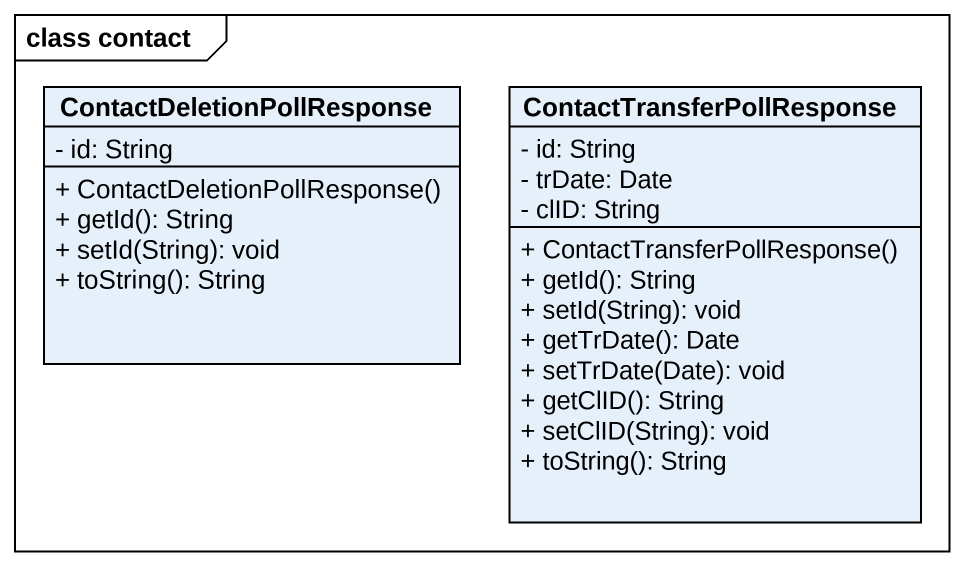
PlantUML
@startuml
mainframe class contact
hide circle
hide empty members
skinparam classAttributeIconSize 0
class ContactDeletionPollResponse {
  - id: String
  + ContactDeletionPollResponse()
  + getId(): String
  + setId(String): void
  + toString(): String
}
class ContactTransferPollResponse {
  - id: String
  - trDate: Date
  - clID: String
  + ContactTransferPollResponse()
  + getId(): String
  + setId(String): void
  + getTrDate(): Date
  + setTrDate(Date): void
  + getClID(): String
  + setClID(String): void
  + toString(): String
}
@enduml
